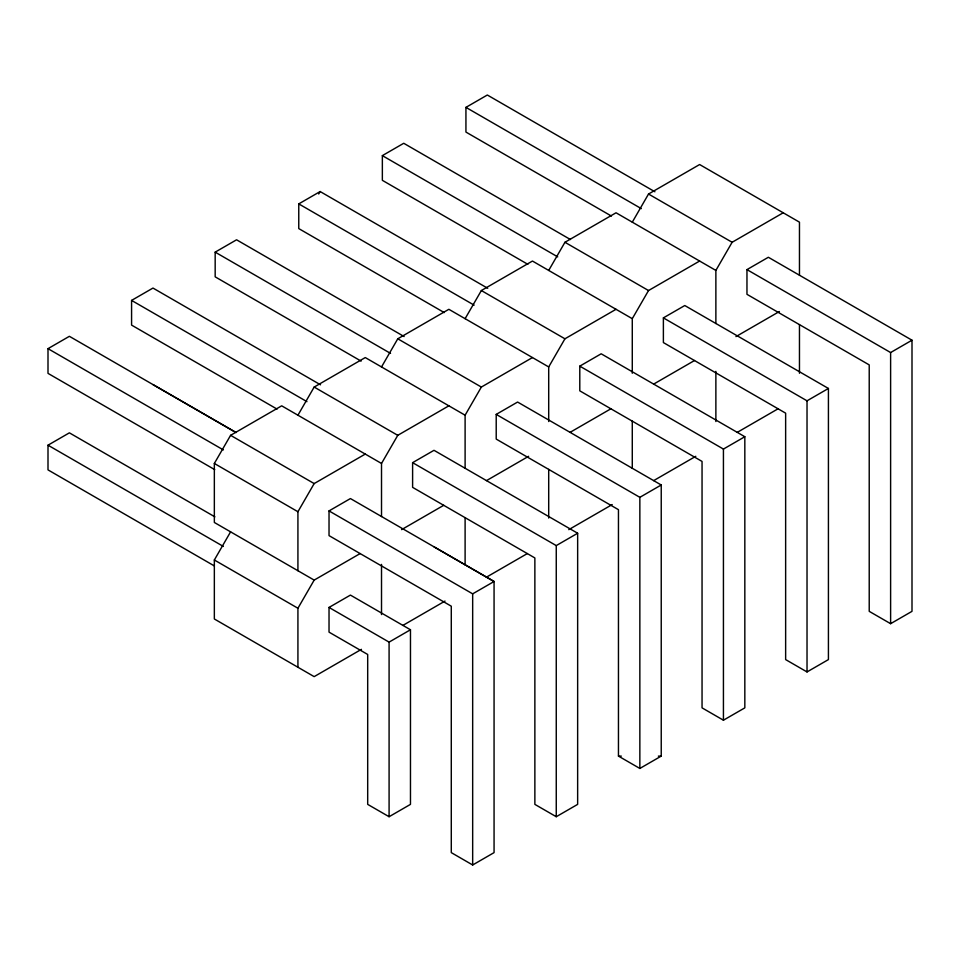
<?xml version="1.0" encoding="UTF-8"?>
<svg xmlns="http://www.w3.org/2000/svg" width="960" height="960" viewBox="0 0 960 960"><rect width="100%" height="100%" fill="white"/><g stroke="black" fill="none" stroke-linecap="round" stroke-linejoin="round"><path stroke-width="1.44" d="M318.732 194.004L320.148 191.544L487.716 288.288M360.156 553.56L314.172 580.104L214.344 522.468L214.344 463.464L230.592 435.324L281.688 405.828L381.516 463.464L381.516 516.564M361.44 649.344L314.172 676.632L214.344 618.984L214.344 559.992L230.592 531.84M297.936 415.2L314.172 387.06L365.268 357.564L465.108 415.2L465.108 468.3M297.924 570.72L297.924 511.728L314.172 483.576L365.268 454.08M381.516 366.948L397.776 338.796L448.86 309.3L548.7 366.936L548.7 421.524M297.924 667.248L297.924 608.244L314.172 580.104M381.516 463.464L397.764 435.324L448.86 405.828M465.108 318.684L481.356 290.544L532.452 261.048L632.28 318.684L632.28 373.26M465.108 415.2L481.356 387.06L532.452 357.564M548.7 270.432L564.948 242.28L616.044 212.784L715.872 270.42L715.872 323.532M548.7 366.936L564.936 338.796L616.032 309.3M632.292 222.168L648.528 194.028L699.624 164.532L799.464 222.168L799.464 275.268M632.28 318.684L648.528 290.544L699.624 261.036M715.872 270.42L732.12 242.28L783.216 212.784M214.716 469.632L48 373.368L48 348.66L69.384 336.312L235.656 432.312M277.068 409.104L131.58 325.104L131.58 300.408L152.976 288.06L320.544 384.804M361.116 361.116L215.172 276.84L215.172 252.144L236.568 239.796L404.136 336.54M444.252 312.588L298.764 228.588L298.764 203.892L320.148 191.544M527.844 264.324L382.356 180.324L382.356 155.628L403.74 143.28L570.468 239.544M611.424 216.06L465.936 132.072L465.936 107.376L487.332 95.016L654.9 191.76M214.272 565.884L48 469.884L48 445.188L69.384 432.84L214.872 516.84M329.028 510.912L350.424 498.564L494.064 581.496L494.064 852.624L472.668 864.984L451.284 852.624L451.284 606.192L329.028 535.62L329.028 510.912L472.668 593.844L494.064 581.496L434.004 546.84M412.608 462.66L434.004 450.312L577.656 533.244L577.644 804.372L556.26 816.72L534.864 804.372L534.864 557.94L412.608 487.356L412.608 462.66L556.26 545.592L577.644 533.244M496.212 414.396L517.596 402.048L661.236 484.992L661.236 756.108L639.852 768.456L618.456 756.108L618.456 509.676L496.212 439.092L496.212 414.396L639.852 497.328L661.236 484.98M579.792 366.144L723.432 449.076L744.828 436.716L744.828 707.856L723.432 720.204L702.048 707.856L702.048 461.424L579.792 390.84L579.792 366.144L601.176 353.796L744.828 436.728M663.384 317.88L684.78 305.532L828.42 388.464L828.42 659.592L807.024 671.94L785.64 659.592L785.64 413.16L663.384 342.576L663.384 317.88L807.024 400.812L828.42 388.464M746.964 269.616L768.36 257.268L912 340.2L912 611.34L890.616 623.688L869.22 611.34L869.22 364.896L746.964 294.324L746.964 269.616L890.616 352.548L912 340.2M401.592 529.632L443.748 505.296M486.468 480.636L528.612 456.3M570.048 432.372L610.92 408.78M653.64 384.12L694.512 360.516M735.948 336.6L779.376 311.52M329.028 607.44L350.424 595.092L410.472 629.76L410.472 804.372L389.088 816.72L367.692 804.372L367.692 654.468L329.028 632.136L329.028 607.44L389.088 642.12L410.472 629.76M402.876 625.416L445.02 601.08M486.468 577.164L527.34 553.56M568.776 529.644L612.204 504.564M653.64 480.636L695.796 456.3M737.232 432.384L778.104 408.78M618.456 756.108L621.312 756.108M658.38 756.108L661.236 756.108M648.528 194.028L732.12 242.28M465.936 107.376L641.304 208.62M564.948 242.28L648.528 290.544M382.356 155.628L557.712 256.872M481.356 290.544L564.936 338.796M298.764 203.892L474.12 305.136M397.776 338.796L481.356 387.06M215.172 252.144L390.54 353.388M314.172 387.06L397.764 435.324M131.58 300.408L306.948 401.652M152.976 384.588L236.112 432.576M230.592 435.324L314.172 483.576M48 348.66L223.356 449.904M214.344 463.464L297.924 511.728M48 445.188L223.356 546.432M214.344 559.992L297.924 608.244M890.616 352.548L890.616 623.688M807.024 400.812L807.024 671.94M799.464 324.588L799.464 373.26M723.432 449.076L723.432 720.204M715.872 371.376L715.872 421.524M639.852 497.328L639.852 768.456M632.28 421.116L632.28 468.312M556.26 545.592L556.26 816.72M548.7 469.368L548.7 518.052M472.668 593.844L472.668 864.984M465.108 517.632L465.108 564.828M389.088 642.12L389.088 816.72M381.516 564.408L381.516 614.568"/></g></svg>
